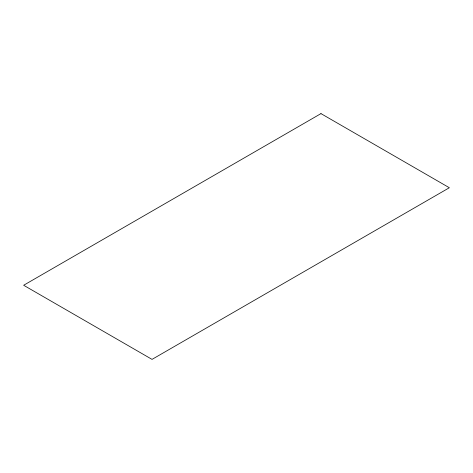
<?xml version="1.0" encoding="UTF-8"?>
<svg xmlns="http://www.w3.org/2000/svg" width="473" height="473" viewBox="0 0 473 473"><rect width="100%" height="100%" fill="white"/><g stroke="black" fill="none" stroke-linecap="round" stroke-linejoin="round"><path stroke-width="0.71" d="M320.966 113.615L23.65 285.266L152.034 359.385L449.35 187.734L320.966 113.615"/></g></svg>
